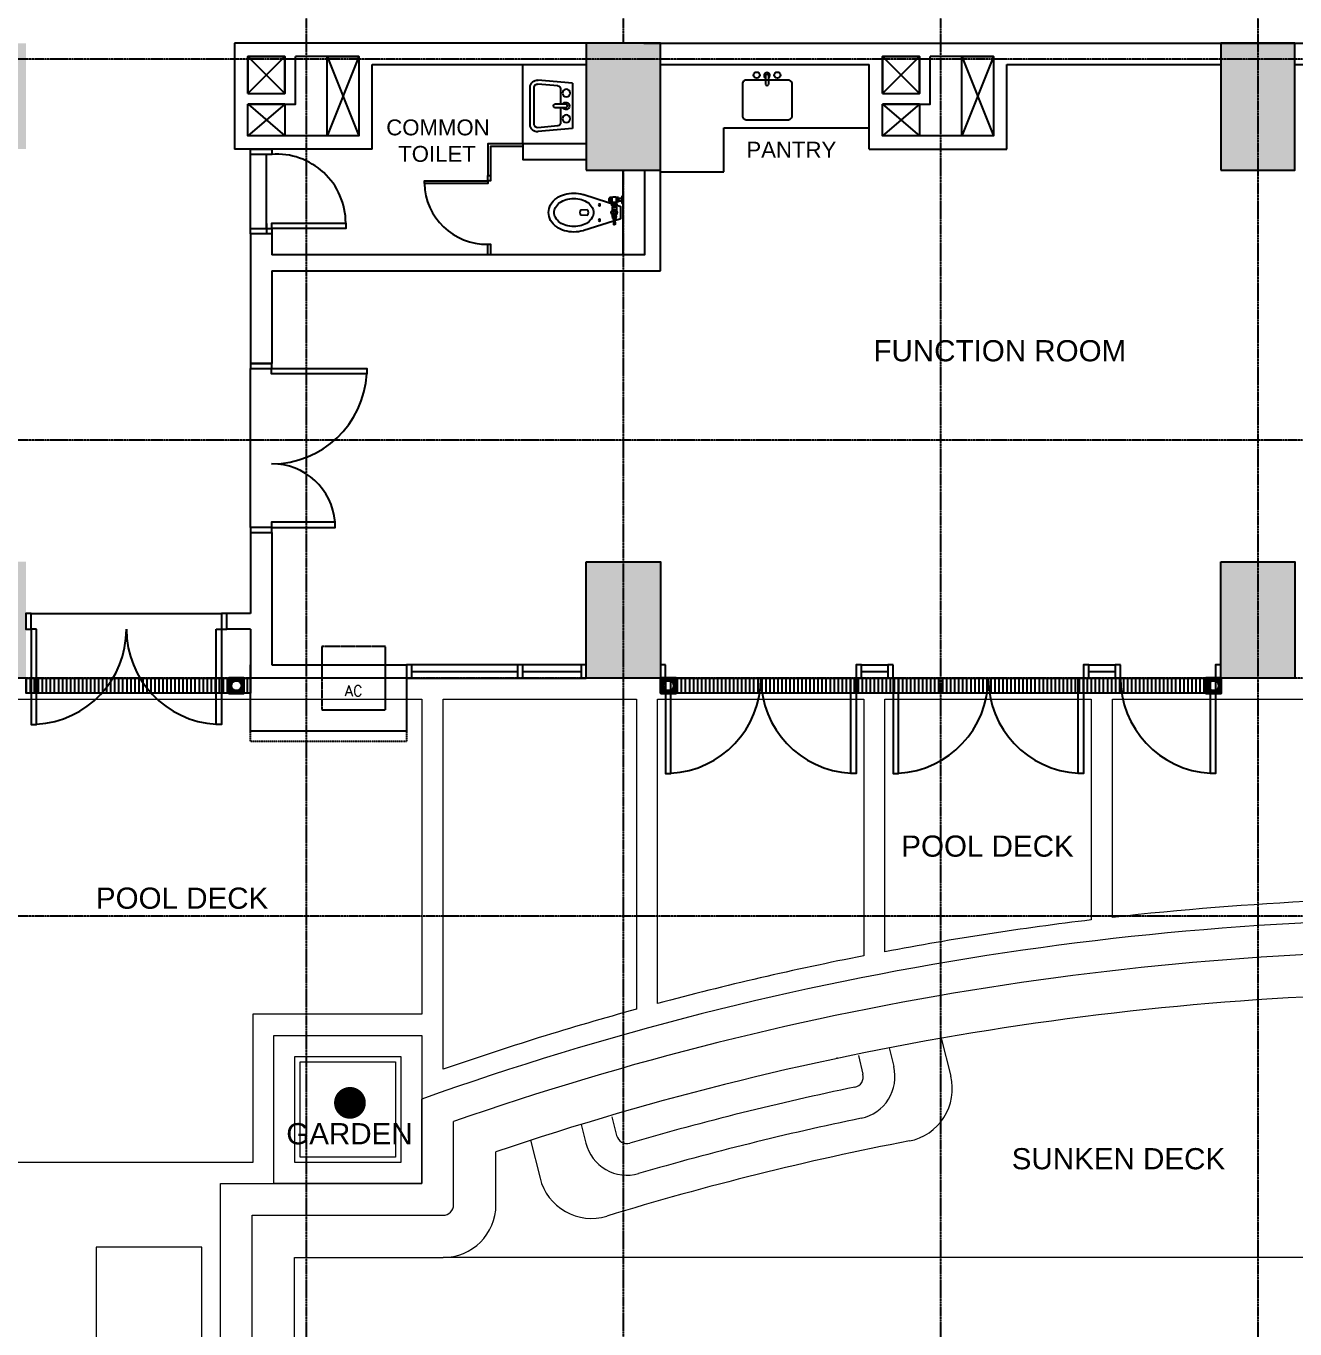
# Model space of a CAD drawing. Header units: inches. Extents: x -189245 to 740841, y -215444 to 469401.
# Drawn here: x -142697 to -130700, y -128204 to -115892 of the extents above; entities that cross this region are included whole.
import ezdxf

# ---------------------------------------------------------------- set-up
doc = ezdxf.new("R2010")
doc.units = ezdxf.units.IN
doc.header["$LTSCALE"] = 10
doc.header["$MEASUREMENT"] = 0
for name, pattern in [('GRID NORMAL$0$GRID BASEMENT$0$GRID GROUND$0$GRID$0$$0$PHANTOM', [2.5, 1.25, -0.25, 0.25, -0.25, 0.25, -0.25]), ('HIDDEN', [0.375, 0.25, -0.125]), ('HIDDEN2', [0.1875, 0.125, -0.0625])]:
    doc.linetypes.add(name, pattern=pattern)
for name, color, linetype in [('2', 2, 'Continuous'), ('a-area', 40, 'Continuous'), ('A-CMU PLASTER', 8, 'Continuous'), ('A-CMU WALL', 4, 'Continuous'), ('a-dim', 8, 'Continuous'), ('A-DOOR', 1, 'Continuous'), ('A-EQUIPMENT', 2, 'Continuous'), ('A-EQUIPTMENT', 1, 'Continuous'), ('A-FIXTURE', 2, 'Continuous'), ('A-FIXTURES', 2, 'Continuous'), ('A-GRID', 8, 'Continuous'), ('A-TEXT', 3, 'Continuous'), ('A-WINDOW', 2, 'Continuous'), ('COLUMN', 6, 'Continuous'), ('FIX', 2, 'Continuous'), ('GRAY', 8, 'Continuous'), ('HATCH TSG', 9, 'Continuous'), ('P-FIXT', 251, 'Continuous'), ('P-FIXT-MISC', 251, 'Continuous'), ('P-HIDE', 1, 'Continuous'), ('PLANTS', 30, 'Continuous'), ('ROOMTAG', 1, 'Continuous'), ('TEXT', 3, 'Continuous'), ('TSG- DIM BODY PLANS', 1, 'Continuous'), ('TSG- DIM-WALL SETOUT', 1, 'Continuous'), ('TSG- plaster', 4, 'Continuous'), ('TSG- PRE CAST', 4, 'Continuous'), ('TSG- WALL 100', 244, 'Continuous'), ('TSG-DIM_WINDWS', 1, 'Continuous'), ('UTILITIES', 3, 'Continuous')]:
    doc.layers.add(name, color=color, linetype=linetype)
doc.linetypes.add('ZIGZAG', pattern='A,0.0001,-0.2,[131,ltypeshp.shx,S=0.2,R=0,X=-0.2,Y=0],-0.4,[131,ltypeshp.shx,S=0.2,R=180,X=0.2,Y=0],-0.2', length=0.8001)
pattern_1 = [(90, (-304876.404, -153618.092), (-38, 2e-15), [])]

# ---------------------------------------------------------------- blocks, each defined once
blk = doc.blocks.new('A$C688269F4')
at = {"layer": 'UTILITIES', "color": 251, "lineweight": 35, "ltscale": 100}
for points in [[(143, 143), (0, 143), (0, 0), (143, 0)], [(132, 132), (11, 132), (11, 11), (132, 11)]]:
    blk.add_lwpolyline(points, close=True, dxfattribs=at)
blk.add_circle((72, 72), 60.7, dxfattribs=at)
at = {"layer": 'UTILITIES', "color": 250, "lineweight": 35, "ltscale": 100}
blk.add_circle((72, 72), 49.8, dxfattribs=at)
blk = doc.blocks.new('AM-WFVP1')
at = {"layer": 'P-FIXT-MISC', "color": 1}
for p, q in [((16, 12), (44, 12)), ((44, -16), (44, 16)), ((46, 21), (63, 21)), ((46, 10), (46, 12)), ((46, 12), (56, 12)), ((46, 10), (56, 10)), ((56, 12), (56, 21)), ((56, -10), (56, 10)), ((65, -27), (65, 24)), ((107, -27), (107, 24)), ((111, -21), (111, 21)), ((111, 21), (126, 21)), ((120, 15), (120, 21)), ((120, 15), (128, 15)), ((120, 6), (128, 6)), ((120, -6), (120, 6)), ((128, -18), (128, 18)), ((16, -12), (44, -12)), ((46, -12), (46, -10)), ((46, -10), (56, -10)), ((46, -12), (56, -12)), ((46, -21), (63, -21)), ((56, -21), (56, -12)), ((61, -43), (61, -55)), ((61, -132), (61, -110)), ((64, -104), (82, -94)), ((66, -28), (65, -27)), ((106, -28), (66, -28)), ((66, -28), (66, -42)), ((66, -42), (106, -42)), ((66, -56), (106, -56)), ((66, -70), (106, -70)), ((66, -70), (66, -103)), ((66, -73), (106, -73)), ((69, -56), (69, -70)), ((72, -43), (72, -55)), ((72, -43), (75, -43)), ((72, -55), (75, -55)), ((75, -43), (75, -55)), ((90, -94), (108, -104)), ((97, -43), (97, -55)), ((97, -43), (100, -43)), ((97, -55), (100, -55)), ((100, -43), (100, -55)), ((103, -56), (103, -70)), ((106, -28), (107, -27)), ((106, -28), (106, -42)), ((106, -70), (106, -103)), ((111, -21), (126, -21)), ((111, -43), (111, -55)), ((111, -110), (111, -132)), ((120, -6), (128, -6)), ((120, -15), (128, -15)), ((120, -21), (120, -15)), ((82, -148), (64, -138)), ((68, -153), (68, -164)), ((70, -143), (70, -145)), ((71, -146), (71, -148)), ((71, -148), (72, -148)), ((71, -165), (71, -176)), ((71, -176), (101, -176)), ((72, -180), (71, -176)), ((72, -152), (100, -152)), ((72, -166), (100, -166)), ((72, -180), (100, -180)), ((76, -153), (76, -164)), ((76, -153), (78, -153)), ((76, -164), (78, -164)), ((78, -153), (78, -164)), ((81, -184), (78, -233)), ((81, -184), (91, -184)), ((108, -138), (90, -148)), ((91, -184), (94, -233)), ((94, -153), (94, -164)), ((94, -153), (96, -153)), ((94, -164), (96, -164)), ((96, -153), (96, -164)), ((100, -150), (101, -148)), ((101, -176), (100, -180)), ((101, -146), (101, -148)), ((101, -165), (101, -176)), ((102, -143), (102, -145)), ((104, -153), (104, -164))]:
    blk.add_line(p, q, dxfattribs=at)
blk.add_lwpolyline([(0, 35), (0, -35), (4, -35), (4, 35)], close=True, dxfattribs=at)
for points in [[(4, 35), (12, 33, -0.312281), (14, 30, -0.057602), (14, -30, -0.312281), (12, -33), (4, -35)], [(128, -16), (130, -16, 0.382271), (133, -13, 0.055194), (133, 13, 0.382271), (130, 16), (128, 16)]]:
    blk.add_lwpolyline(points, format="xyb", dxfattribs=at)
for points in [[(72, -148), (71, -150), (72, -150)], [(101, -150), (71, -150)], [(71, -152), (71, -152), (72, -150)], [(100, -150), (101, -150), (100, -152)]]:
    blk.add_lwpolyline(points, dxfattribs=at)
blk.add_circle((86, -121), 12.5, dxfattribs=at)
for centre, radius, start, end in [((49, 16), 5.3, 121.8908, 238.1092), ((65, 0), 21.3, 151.9275, 208.0725), ((52, 16), 6.06, 312.075, 47.925), ((33, 0), 26, 337.3801, 22.6199), ((63, 23), 2, 270, 0), ((86, -30), 57.1, 68.4314, 111.5686), ((111, 26), 5.06, 210.1986, 265.7907), ((120, 18), 3, 89.8857, 270.1143), ((125, 0), 7.49, 126.7784, 233.2216), ((126, 18), 3, 360, 90), ((49, -16), 5.3, 121.8908, 238.1092), ((52, -16), 6.06, 312.075, 47.925), ((86, -121), 27.5, 157.5536, 202.4464), ((66, -52), 10.8, 59.4898, 120.5102), ((66, -46), 10.8, 239.4898, 300.5102), ((86, -121), 27.5, 142.4464, 157.5536), ((63, -23), 2, 0, 90), ((86, -121), 27.5, 97.5536, 142.4464), ((86, 9), 36.2, 234.5632, 305.4368), ((86, -165), 71.5, 73.3487, 106.6513), ((86, -83), 41.1, 74.4697, 105.5303), ((86, -15), 41.1, 254.4697, 285.5303), ((86, -121), 27.5, 82.4464, 97.5536), ((86, -121), 27.5, 37.5536, 82.4464), ((106, -52), 10.8, 59.4898, 120.5102), ((106, -46), 10.8, 239.4898, 300.5102), ((111, -26), 5.06, 94.2093, 149.8014), ((86, -121), 27.5, 22.4464, 37.5536), ((86, -121), 27.5, 337.5536, 22.4464), ((120, -18), 3, 89.8857, 270.1143), ((126, -18), 3, 270, 360), ((86, -121), 27.5, 202.4464, 217.5536), ((86, -121), 27.5, 217.5536, 262.4464), ((72, -158), 6.08, 48.8879, 131.1121), ((72, -159), 6.08, 228.8879, 311.1121), ((86, -109), 40, 246.4023, 293.5977), ((86, -176), 24.8, 69.984, 110.016), ((86, -141), 24.8, 249.984, 290.016), ((83, -179), 4.59, 183.8535, 249.8863), ((80, -233), 2, 176.6073, 254.1433), ((86, -212), 23.6, 254.1433, 285.8567), ((86, -121), 27.5, 262.4464, 277.5536), ((86, -121), 27.5, 277.5536, 322.4464), ((89, -179), 4.59, 290.1137, 356.1465), ((92, -233), 2, 285.8567, 3.3927), ((100, -158), 6.08, 48.8879, 131.1121), ((100, -159), 6.08, 228.8879, 311.1121), ((86, -121), 27.5, 322.4464, 337.5536)]:
    blk.add_arc(centre, radius, start, end, dxfattribs=at)
blk = doc.blocks.new('CRMLAF-P')
at = {"layer": 'P-FIXT', "color": 2}
for points in [[(26, -53, 0.327036), (33, -62), (374, -170, 0.005257), (379, -172, 0.071491), (468, -184, 0.071491), (557, -172, 0.082931), (630, -136, 0.106738), (687, -74, 0.133029), (707, 0, 0.133029), (687, 74, 0.106738), (630, 136, 0.082931), (557, 172, 0.071491), (468, 184, 0.071491), (379, 172, 0.005257), (374, 170), (33, 62, 0.327036), (26, 53)], [(341, 25), (402, 22, -0.405756), (402, -22), (341, -25, -0.413515)]]:
    blk.add_lwpolyline(points, format="xyb", close=True, dxfattribs=at)
at = {"layer": 'P-FIXT', "color": 2, "flags": 128}
blk.add_lwpolyline([(281, 0, 0.133029), (294, -48, 0.106738), (336, -94, 0.082931), (394, -122, 0.071491), (468, -132, 0.071491), (542, -122, 0.082931), (600, -94, 0.106738), (642, -48, 0.133029), (655, 0, 0.133029), (642, 48, 0.106738), (600, 94, 0.082931), (542, 122, 0.071491), (468, 132, 0.071491), (394, 122, 0.082931), (336, 94, 0.106738), (294, 48, 0.133029)], format="xyb", close=True, dxfattribs=at)
at = {"layer": 'P-FIXT', "color": 2}
for centre in [(226, 72), (226, -72)]:
    blk.add_circle(centre, 8.32, dxfattribs=at)
at = {"layer": 'P-HIDE', "color": 2}
blk.add_point((0, 0), dxfattribs=at)
at = {"layer": 'P-FIXT-MISC', "color": 2}
blk.add_blockref('AM-WFVP1', (0, 121), dxfattribs=at)
blk = doc.blocks.new('SINK3')
at = {"layer": 'A-FIXTURE', "color": 2, "linetype": 'Continuous'}
for p, q in [((421, 17), (335, 17)), ((421, -12), (335, -12))]:
    blk.add_line(p, q, dxfattribs=at)
blk.add_lwpolyline([(40, 232), (342, 232, -0.414214), (382, 192), (382, -192, -0.414214), (342, -232), (40, -232, -0.414214), (0, -192), (0, 192, -0.414214)], format="xyb", close=True, dxfattribs=at)
at = {"layer": 'A-FIXTURE', "color": 2, "linetype": 'ByBlock'}
for centre in [(425, 100), (425, -95)]:
    blk.add_circle(centre, 28.8, dxfattribs=at)
at = {"layer": 'A-FIXTURE', "color": 2, "linetype": 'Continuous'}
for centre, radius, start, end in [((342, 3), 15.7, 115.7914, 244.2086), ((421, 3), 27.3, 211.2757, 148.7243), ((414, 3), 15.7, 295.7914, 64.2086)]:
    blk.add_arc(centre, radius, start, end, dxfattribs=at)
blk = doc.blocks.new('LAV')
for p, q in [((-214, 0), (-243, -326)), ((214, 0), (-214, 0)), ((214, 0), (243, -326)), ((-18, -112), (-159, -112)), ((-18, -63), (-18, -170)), ((18, -63), (18, -170)), ((159, -112), (18, -112)), ((-189, -139), (-206, -329)), ((189, -139), (206, -329)), ((-176, -362), (176, -362)), ((-176, -400), (176, -400))]:
    blk.add_line(p, q)
for centre in [(-121, -58), (121, -58)]:
    blk.add_circle(centre, 36)
for centre, radius, start, end in [((-159, -142), 30, 90, 174.9088), ((0, -63), 34.1, 301.2757, 238.7243), ((0, -71), 19.7, 25.7914, 154.2086), ((159, -142), 30, 5.0912, 90), ((0, -161), 19.7, 205.7914, 334.2086), ((-176, -332), 68, 174.9088, 270), ((-176, -332), 30, 174.9088, 270), ((176, -332), 68, 270, 5.0912), ((176, -332), 30, 270, 5.0912)]:
    blk.add_arc(centre, radius, start, end)

msp = doc.modelspace()

# ---------------------------------------------------------------- hatches: boundary and pattern name
at = {"layer": 'HATCH TSG'}
h = msp.add_hatch(color=254, dxfattribs=at)
h.paths.add_polyline_path([(-158824.71608, -94554.32588), (-158824.71608, -93854.32588), (-157824.71608, -93854.32588), (-157824.71608, -94554.32588)])
h.paths.add_polyline_path([(-158824.71608, -98654.32588), (-158824.71608, -97954.32588), (-157824.71608, -97954.32588), (-157824.71608, -98654.32588)])
h.paths.add_polyline_path([(-158824.71608, -106654.32588), (-158824.71608, -105954.32588), (-157724.71608, -105954.32588), (-157724.71608, -106654.32588)])
h.paths.add_polyline_path([(-152149.71608, -102704.32588), (-152149.71608, -101904.32588), (-150949.71608, -101904.32588), (-150949.71608, -102704.32588)])
h.paths.add_polyline_path([(-147974.76923, -102654.32588), (-147974.76923, -101954.32588), (-146974.76923, -101954.32588), (-146974.76923, -102654.32588)])
h.paths.add_polyline_path([(-140399.71608, -109654.32588), (-139699.71608, -109654.32588), (-139699.71608, -108554.32588), (-140399.71608, -108554.32588)])
h.paths.add_polyline_path([(-125399.71608, -117254.32588), (-124699.71608, -117254.32588), (-124699.71608, -116054.32588), (-125399.71608, -116054.32588)])
h.paths.add_polyline_path([(-131399.71608, -117254.32588), (-130699.71608, -117254.32588), (-130699.71608, -116054.32588), (-131399.71608, -116054.32588)])
h.paths.add_polyline_path([(-137399.71608, -117254.32588), (-136699.71608, -117254.32588), (-136699.71608, -116054.32588), (-137399.71608, -116054.32588)])
h.paths.add_polyline_path([(-143398.12939, -117054.32588), (-142698.12939, -117054.32588), (-142698.12939, -116054.32588), (-143398.12939, -116054.32588)])
h.paths.add_polyline_path([(-143398.12939, -120954.32588), (-142698.12939, -120954.32588), (-142698.12939, -122054.32588), (-143398.12939, -122054.32588)])
h.paths.add_polyline_path([(-137399.71608, -120954.32588), (-136699.71608, -120954.32588), (-136699.71608, -122054.32588), (-137399.71608, -122054.32588)])
h.paths.add_polyline_path([(-131399.71608, -120954.32588), (-130699.71608, -120954.32588), (-130699.71608, -122054.32588), (-131399.71608, -122054.32588)])
h.paths.add_polyline_path([(-125399.71608, -120954.32588), (-124699.71608, -120954.32588), (-124699.71608, -122054.32588), (-125399.71608, -122054.32588)])
h.paths.add_polyline_path([(-147974.76923, -128651.52747), (-147974.76923, -127951.52747), (-146974.76923, -127951.52747), (-146974.76923, -128651.52747)])
h.paths.add_polyline_path([(-152149.71672, -127901.52747), (-152149.71672, -128701.52747), (-150949.71672, -128701.52747), (-150949.71672, -127901.52747)])
h.paths.add_polyline_path([(-158824.71608, -136754.32588), (-158824.71608, -136054.32588), (-157824.71608, -136054.32588), (-157824.71608, -136754.32588)])
h.paths.add_polyline_path([(-158824.7154, -124654.32588), (-158824.7154, -123954.32588), (-157724.7154, -123954.32588), (-157724.7154, -124654.32588)])
h.paths.add_polyline_path([(-111949.71608, -110054.32588), (-111349.71608, -110054.32588), (-111349.71608, -108554.32588), (-111949.71608, -108554.32588)])
h.paths.add_polyline_path([(-111949.71608, -113054.32588), (-111349.71608, -113054.32588), (-111349.71608, -114554.32588), (-111949.71608, -114554.32588)])
h.paths.add_polyline_path([(-111949.71608, -117554.32588), (-111349.71608, -117554.32588), (-111349.71608, -116054.32588), (-111949.71608, -116054.32588)])
h.paths.add_polyline_path([(-111949.71608, -120554.32588), (-111349.71608, -120554.32588), (-111349.71608, -122054.32588), (-111949.71608, -122054.32588)])
h.paths.add_polyline_path([(-147974.76923, -109254.32588), (-147974.76923, -108554.32588), (-146974.76923, -108554.32588), (-146974.76923, -109254.32588)])
h.paths.add_polyline_path([(-147974.76923, -122054.32588), (-147974.76923, -121354.32588), (-146974.76923, -121354.32588), (-146974.76923, -122054.32588)])
at = {"layer": 'UTILITIES', "ltscale": 100}
h = msp.add_hatch(dxfattribs=at)
h.set_pattern_fill('_USER', color=250, scale=38, angle=90, style=0, pattern_type=0)
h.set_pattern_definition(pattern_1)
h.paths.add_polyline_path([(-140779.34756, -122054.32593), (-142695.67716, -122054.32593), (-142695.67716, -122196.85933), (-140779.34756, -122196.85933)])
h.paths.add_polyline_path([(-140574.57151, -122054.32593), (-140636.18021, -122054.32593), (-140636.18021, -122196.85933), (-140574.57151, -122196.85933)])
h = msp.add_hatch(dxfattribs=at)
h.set_pattern_fill('_USER', color=250, scale=38, angle=90, style=0, pattern_type=0)
h.set_pattern_definition(pattern_1)
h.paths.add_polyline_path([(-131541.02508, -122054.51338), (-136550.90371, -122054.51338), (-136550.90371, -122197.04679), (-131541.02508, -122197.04679)])

# ---------------------------------------------------------------- linework, layer by layer
at = {"color": 2}
for points in [[(-140374.57151, -117054.19474), (-140374.57151, -117104.19474), (-140574.57151, -117104.19474), (-140574.57151, -117054.19474)], [(-138330.82151, -117354.32588), (-138330.82151, -117303.69474), (-138305.82151, -117303.69474), (-138305.82151, -117354.32588)], [(-138330.82151, -117354.32588), (-138330.82151, -117379.32588), (-138930.82151, -117379.32588), (-138930.82151, -117354.32588)], [(-140374.57151, -117804.19474), (-140374.57151, -117854.82588), (-140574.57151, -117854.82588), (-140574.57151, -117804.19474)], [(-140374.57151, -117804.19474), (-140374.57151, -117754.19474), (-139674.57151, -117754.19474), (-139674.57151, -117804.19474)], [(-138330.82151, -118054.32588), (-138330.82151, -117954.32588), (-138305.82151, -117954.32588), (-138305.82151, -118054.32588)]]:
    msp.add_lwpolyline(points, close=True, dxfattribs=at)
at = {"color": 1}
for centre, radius, start, end in [((-140326.35722, -117754.19474), 651.78571, 0, 94.242192792), ((-138339.27435, -117362.60276), 591.78349, 181.619328532, 270.818421937)]:
    msp.add_arc(centre, radius, start, end, dxfattribs=at)
at = {"layer": '2', "color": 2}
for points in [[(-140574.57151, -119079.32588), (-140574.57151, -119129.32588), (-140374.57151, -119129.32588), (-140374.57151, -119079.32588)], [(-140574.57151, -120629.32588), (-140574.57151, -120679.32588), (-140374.57151, -120679.32588), (-140374.57151, -120629.32588)], [(-140847.98481, -121591.82588), (-140797.98481, -121591.82588), (-140797.98481, -121441.82588), (-140847.98481, -121441.82588)]]:
    msp.add_lwpolyline(points, close=True, dxfattribs=at)
at = {"layer": 'a-area', "lineweight": 0, "ltscale": 100}
msp.add_line((-135027.07547, -125647.58521), (-135029.22462, -125638.92997), dxfattribs=at)
at = {"layer": 'A-CMU PLASTER'}
msp.add_line((-140424.57151, -117757.79982), (-140424.57151, -117854.82588), dxfattribs=at)
at = {"layer": 'A-CMU WALL', "color": 1}
for p, q in [((-139549.71608, -116179.79242), (-139849.71608, -116929.39076)), ((-139849.71608, -116179.79242), (-139549.71608, -116929.39076)), ((-133549.71608, -116179.79242), (-133849.71608, -116929.39076)), ((-133849.71608, -116179.79242), (-133549.71608, -116929.39076))]:
    msp.add_line(p, q, dxfattribs=at)
at = {"layer": 'A-CMU WALL'}
for points in [[(-140599.71819, -116528.92637), (-140249.71608, -116528.92637), (-140249.71608, -116179.32573), (-140599.71608, -116179.32573)], [(-139849.71608, -116179.32573), (-139549.71608, -116179.32573), (-139549.71608, -116929.39076), (-139849.71608, -116929.39076)], [(-134599.71819, -116528.92637), (-134249.71608, -116528.92637), (-134249.71608, -116179.32573), (-134599.71608, -116179.32573)], [(-133849.71608, -116179.32573), (-133549.71608, -116179.32573), (-133549.71608, -116929.39076), (-133849.71608, -116929.39076)], [(-140599.71819, -116628.92653), (-140249.4306, -116628.818), (-140249.75624, -116929.39076), (-140599.75624, -116929.39076)], [(-134599.71819, -116628.92653), (-134249.4306, -116628.818), (-134249.75624, -116929.39076), (-134599.75624, -116929.39076)]]:
    msp.add_lwpolyline(points, close=True, dxfattribs=at)
at = {"layer": 'A-CMU WALL', "lineweight": 0}
for points in [[(-140354.12705, -125430.03724), (-138954.12705, -125430.03724), (-138954.12705, -126830.03724), (-140354.12705, -126830.03724)], [(-140154.12705, -125630.03724), (-139154.12705, -125630.03724), (-139154.12705, -126630.03724), (-140154.12705, -126630.03724)]]:
    msp.add_lwpolyline(points, close=True, dxfattribs=at)
at = {"layer": 'a-dim', "lineweight": 0, "ltscale": 500}
for p, q in [((-134043.89192, -125457.56411), (-133954.74695, -125816.57495)), ((-134536.54116, -125548.31594), (-134492.69267, -125724.90564)), ((-134827.69951, -125620.61266), (-134783.85102, -125797.20235)), ((-137156.96632, -126198.98635), (-137113.11783, -126375.57605)), ((-137448.12467, -126271.28306), (-137404.27618, -126447.87276)), ((-137926.00327, -126421.52027), (-137836.8583, -126780.53111)), ((-128811.97983, -127530.03724), (-138754.12705, -127530.03724))]:
    msp.add_line(p, q, dxfattribs=at)
msp.add_lwpolyline([(-143774.60768, -126630.03724), (-143774.60768, -122254.32588), (-138954.12705, -122254.32588), (-138954.12705, -125230.03724), (-140554.12705, -125230.03724), (-140554.12705, -126630.03724), (-141058.76872, -126630.03724), (-143774.60768, -126630.03724)], dxfattribs=at)
for points in [[(-138754.12705, -125749.79724), (-138754.12705, -125230.03724), (-138754.12705, -122254.32588), (-136926.17018, -122254.32588), (-136926.17018, -125183.13527, 0.0162190445)], [(-134576.17018, -122254.32588), (-132626.17018, -122254.32588), (-132626.17018, -124339.0067, 0.0167215608), (-134576.17018, -124639.62664)], [(-132426.17018, -122254.32588), (-130476.17018, -122254.32588), (-130476.17018, -124160.24638, 0.0165786661), (-132426.17018, -124315.68022)]]:
    msp.add_lwpolyline(points, format="xyb", close=True, dxfattribs=at)
for points in [[(-134776.17018, -124678.0597, 0.0169624719), (-136726.17018, -125128.93246), (-136726.17018, -122254.32588), (-134776.17018, -122254.32588), (-134776.17018, -124678.0597)], [(-134860.58119, -125919.21444, 0.019368937), (-136988.22601, -126447.52395)]]:
    msp.add_lwpolyline(points, format="xyb", dxfattribs=at)
for centre, radius, start, end in [((-134880.90381, -125821.30126), 100, 281.725682445, 13.944921637), ((-134880.90381, -125821.30126), 400, 281.725682445, 13.944921637), ((-134440.01087, -125937.06947), 500, 280.896552802, 13.944921637), ((-129107.93106, -153635.1419), 28006.6356, 101.725682445, 106.164160842), ((-137016.06505, -126351.47714), 400, 193.944921637, 286.164160842), ((-129107.93106, -153635.1419), 27706.6356, 100.896552802, 106.993290484), ((-137016.06505, -126351.47714), 100, 193.944921637, 286.164160842), ((-137351.59438, -126660.03659), 500, 193.944921637, 286.993290484)]:
    msp.add_arc(centre, radius, start, end, dxfattribs=at)
at = {"layer": 'A-DOOR'}
for p, q in [((-140574.57151, -117804.19474), (-140574.57151, -117104.19474)), ((-140424.57151, -117804.19474), (-140424.57151, -117104.19474)), ((-140424.57151, -117804.19474), (-140424.57151, -117104.19474))]:
    msp.add_line(p, q, dxfattribs=at)
at = {"layer": 'A-DOOR', "color": 8}
msp.add_line((-140574.57151, -120629.32588), (-140574.57151, -119129.32588), dxfattribs=at)
at = {"layer": 'A-DOOR', "color": 2}
for points in [[(-140374.74783, -119129.32588), (-139474.74783, -119129.32588), (-139474.74783, -119179.32588), (-140374.74783, -119179.32588)], [(-140374.74783, -120629.32588), (-139774.74783, -120629.32588), (-139774.74783, -120579.32588), (-140374.74783, -120579.32588)]]:
    msp.add_lwpolyline(points, close=True, dxfattribs=at)
at = {"layer": 'A-DOOR', "color": 1}
for centre, radius, start, end in [((-140374.74783, -119129.32588), 900, 270, 356.820169883), ((-140370.22493, -120626.66454), 597.35578, 4.545284946, 90.433820895)]:
    msp.add_arc(centre, radius, start, end, dxfattribs=at)
at = {"layer": 'A-EQUIPMENT', "ltscale": 100}
msp.add_lwpolyline([(-139099.75225, -122054.32586), (-139099.75225, -122554.32586), (-140574.57151, -122554.32581), (-140574.57151, -122054.32581)], dxfattribs=at)
at = {"layer": 'A-EQUIPTMENT', "color": 1, "linetype": 'HIDDEN2'}
msp.add_lwpolyline([(-139899.75225, -122354.32586), (-139299.75225, -122354.32586), (-139299.75225, -121754.32586), (-139899.75225, -121754.32586)], close=True, dxfattribs=at)
at = {"layer": 'A-EQUIPTMENT', "linetype": 'HIDDEN'}
msp.add_lwpolyline([(-139099.75225, -122554.32586), (-139099.75225, -122654.32586), (-140574.57151, -122654.32581), (-140574.57151, -122554.32581)], dxfattribs=at)
at = {"layer": 'A-FIXTURE', "color": 1}
for p, q in [((-137999.71601, -117004.62929), (-137999.71601, -116254.32588)), ((-136100.09534, -117268.32588), (-136100.09534, -116854.32588)), ((-136100.09534, -116854.32588), (-134724.71608, -116854.32588))]:
    msp.add_line(p, q, dxfattribs=at)
at = {"layer": 'A-GRID', "linetype": 'GRID NORMAL$0$GRID BASEMENT$0$GRID GROUND$0$GRID$0$$0$PHANTOM'}
for p, q in [((-140049.75225, -84045.69046), (-140049.75225, -142774.05561)), ((-137049.75225, -84045.69046), (-137049.75225, -116054.32588)), ((-134049.60768, -84045.69046), (-134049.60768, -142774.05561)), ((-131049.75225, -84045.69046), (-131049.75225, -142774.05561)), ((-106879.08048, -116204.32588), (-168894.52032, -116204.32588)), ((-137049.75225, -117254.32588), (-137049.75225, -142774.05561)), ((-106879.08048, -119804.32588), (-168894.52032, -119804.32588)), ((-106879.08048, -122054.32588), (-168894.52032, -122054.32588)), ((-106879.08048, -124304.32588), (-168894.52032, -124304.32588))]:
    msp.add_line(p, q, dxfattribs=at)
at = {"layer": 'A-WINDOW', "color": 1}
msp.add_line((-136699.71608, -117268.32588), (-136100.09534, -117268.32588), dxfattribs=at)
at = {"layer": 'A-WINDOW', "color": 1, "ltscale": 100}
for p, q in [((-138049.71608, -121929.32588), (-139049.71608, -121929.32588)), ((-137449.71608, -121929.32588), (-137999.71608, -121929.32588)), ((-139049.71608, -122054.32588), (-138049.71608, -122054.32588)), ((-137999.71608, -122054.32588), (-137449.71608, -122054.32588))]:
    msp.add_line(p, q, dxfattribs=at)
at = {"layer": 'A-WINDOW', "color": 2}
for p, q in [((-139049.71608, -121991.82588), (-138049.71608, -121991.82588)), ((-137999.71608, -121991.82588), (-137449.71608, -121991.82588))]:
    msp.add_line(p, q, dxfattribs=at)
for points in [[(-142648.27394, -121441.82588), (-142698.27394, -121441.82588), (-142698.27394, -121591.82588), (-142648.27394, -121591.82588)], [(-140797.94864, -121441.82588), (-140847.94864, -121441.82588), (-140847.94864, -121591.82588), (-140797.94864, -121591.82588)], [(-139049.71608, -121929.32588), (-139099.71608, -121929.32588), (-139099.71608, -122054.32588), (-139049.71608, -122054.32588)], [(-137999.71608, -121929.32588), (-138049.71608, -121929.32588), (-138049.71608, -122054.32588), (-137999.71608, -122054.32588)], [(-137399.71608, -121929.32588), (-137449.71608, -121929.32588), (-137449.71608, -122054.32588), (-137399.71608, -122054.32588)], [(-136649.71608, -121929.32588), (-136699.71608, -121929.32588), (-136699.71608, -122054.32588), (-136649.71608, -122054.32588)], [(-134799.39077, -121929.32588), (-134849.39077, -121929.32588), (-134849.39077, -122054.32588), (-134799.39077, -122054.32588)], [(-134499.39077, -121929.32588), (-134549.39077, -121929.32588), (-134549.39077, -122054.32588), (-134499.39077, -122054.32588)], [(-132649.24621, -121929.32588), (-132699.24621, -121929.32588), (-132699.24621, -122054.32588), (-132649.24621, -122054.32588)], [(-132349.24621, -121929.32588), (-132399.24621, -121929.32588), (-132399.24621, -122054.32588), (-132349.24621, -122054.32588)], [(-131399.53534, -121929.32588), (-131449.53534, -121929.32588), (-131449.53534, -122054.32588), (-131399.53534, -122054.32588)]]:
    msp.add_lwpolyline(points, close=True, dxfattribs=at)
at = {"layer": 'A-WINDOW', "color": 2, "ltscale": 100}
for points in [[(-142598.27394, -121591.82588), (-142648.27394, -121591.82588), (-142648.27394, -122491.82588), (-142598.27394, -122491.82588)], [(-140897.94864, -121591.82588), (-140847.94864, -121591.82588), (-140847.94864, -122491.82588), (-140897.94864, -122491.82588)], [(-136599.71608, -122054.32588), (-136649.71608, -122054.32588), (-136649.71608, -122954.32588), (-136599.71608, -122954.32588)], [(-134899.39077, -122054.32588), (-134849.39077, -122054.32588), (-134849.39077, -122954.32588), (-134899.39077, -122954.32588)], [(-134448.95698, -122054.32588), (-134498.95698, -122054.32588), (-134498.95698, -122954.32588), (-134448.95698, -122954.32588)], [(-132749.2462, -122054.32588), (-132699.2462, -122054.32588), (-132699.2462, -122954.32588), (-132749.2462, -122954.32588)], [(-131499.53534, -122054.32588), (-131449.53534, -122054.32588), (-131449.53534, -122954.32588), (-131499.53534, -122954.32588)]]:
    msp.add_lwpolyline(points, close=True, dxfattribs=at)
at = {"layer": 'A-WINDOW', "color": 1, "ltscale": 100}
for centre, radius, start, end in [((-142647.63555, -121591.41036), 899.80309, 273.183914217, 359.973541534), ((-140847.92477, -121591.30802), 899.90793, 180.032971693, 266.813413352), ((-136649.07768, -122053.91036), 899.80309, 273.183914217, 359.973541534), ((-134849.36691, -122053.80802), 899.90793, 180.032971693, 266.813413352), ((-134498.98063, -122054.27496), 899.90767, 273.186574149, 0.026471183), ((-132699.27003, -122054.37696), 899.80319, 179.967030798, 266.816083305), ((-131449.53534, -122054.32588), 899.85551, 179.542798677, 266.814749545)]:
    msp.add_arc(centre, radius, start, end, dxfattribs=at)
at = {"layer": 'COLUMN'}
for points in [[(-137399.71608, -117254.32588), (-136699.71608, -117254.32588), (-136699.71608, -116054.32588), (-137399.71608, -116054.32588)], [(-131399.71608, -117254.32588), (-130699.71608, -117254.32588), (-130699.71608, -116054.32588), (-131399.71608, -116054.32588)], [(-137399.71608, -120954.32588), (-136699.71608, -120954.32588), (-136699.71608, -122054.32588), (-137399.71608, -122054.32588)], [(-131399.71608, -120954.32588), (-130699.71608, -120954.32588), (-130699.71608, -122054.32588), (-131399.71608, -122054.32588)]]:
    msp.add_lwpolyline(points, close=True, dxfattribs=at)
at = {"layer": 'FIX', "lineweight": 0}
for p, q in [((-138254.12705, -127030.03724), (-138254.12705, -126530.03724)), ((-140158.76872, -131030.03724), (-140158.76872, -127530.03724)), ((-140158.76872, -127530.03724), (-138754.12705, -127530.03724))]:
    msp.add_line(p, q, dxfattribs=at)
at = {"layer": 'FIX', "lineweight": 0, "ltscale": 100}
msp.add_lwpolyline([(-141033.76872, -127430.03724), (-142033.76872, -127430.03724), (-142033.76872, -131730.03724), (-141033.76872, -131730.03724)], close=True, dxfattribs=at)
at = {"layer": 'FIX', "lineweight": 0}
for centre, radius, start, end in [((-129107.93106, -153635.1419), 28606.6356, 89.407233386, 108.646166824), ((-138754.12705, -127030.03724), 500, 270, 0)]:
    msp.add_arc(centre, radius, start, end, dxfattribs=at)
at = {"layer": 'GRAY', "lineweight": 0, "ltscale": 100, "const_width": 150}
msp.add_lwpolyline([(-139709.51038, -126067.78902, 1), (-139559.51038, -126067.78902, 1)], format="xyb", close=True, dxfattribs=at)
at = {"layer": 'PLANTS', "color": 1, "linetype": 'ZIGZAG', "lineweight": 0, "ltscale": 200}
msp.add_lwpolyline([(-140104.12705, -125680.03724), (-139204.12705, -125680.03724), (-139204.12705, -126580.03724), (-140104.12705, -126580.03724)], close=True, dxfattribs=at)
at = {"layer": 'ROOMTAG', "lineweight": 0}
for p, q in [((-138954.12705, -126830.03724), (-138954.12705, -126032.03856)), ((-138654.12705, -127030.03724), (-138654.12705, -126244.35786)), ((-140858.76872, -131730.03724), (-140858.76872, -126830.03724)), ((-140858.76872, -126830.03724), (-138954.12705, -126830.03724)), ((-140558.76872, -131430.03724), (-140558.76872, -127130.03724)), ((-140558.76872, -127130.03724), (-138754.12705, -127130.03724))]:
    msp.add_line(p, q, dxfattribs=at)
for centre, radius, start, end in [((-129107.93106, -153635.1419), 29306.6356, 88.052495958, 109.631628654), ((-129107.93106, -153635.1419), 29006.6356, 88.62518028, 109.214393002), ((-138754.12705, -127030.03724), 100, 270, 0)]:
    msp.add_arc(centre, radius, start, end, dxfattribs=at)
at = {"layer": 'TSG- DIM BODY PLANS', "color": 1}
for p, q in [((-140599.71608, -116179.32573), (-140249.71608, -116528.92637)), ((-140249.71819, -116179.39846), (-140599.71608, -116528.92637)), ((-134599.71608, -116179.32573), (-134249.71608, -116528.92637)), ((-134249.71819, -116179.39846), (-134599.71608, -116528.92637)), ((-140249.4308, -116628.99925), (-140599.71608, -116929.39076)), ((-140598.06352, -116628.92653), (-140249.75624, -116929.39076)), ((-134249.4308, -116628.99925), (-134599.71608, -116929.39076)), ((-134598.06352, -116628.92653), (-134249.75624, -116929.39076))]:
    msp.add_line(p, q, dxfattribs=at)
at = {"layer": 'TSG- DIM-WALL SETOUT', "color": 3}
msp.add_lwpolyline([(-137049.71608, -117254.32588), (-136849.71608, -117254.32588), (-136849.71608, -118054.32588), (-137049.75225, -118054.32588)], close=True, dxfattribs=at)
at = {"layer": 'TSG- plaster', "color": 4, "linetype": 'Continuous'}
for p, q in [((-137397.98481, -116054.32588), (-140724.71608, -116054.32588)), ((-140724.71608, -116054.32588), (-140724.71608, -117054.19474)), ((-139549.71608, -116179.79242), (-140148.77222, -116179.32573)), ((-133549.71608, -116179.79242), (-134148.77222, -116179.32573)), ((-139424.70723, -116254.32588), (-137400.09534, -116254.32588)), ((-139424.70723, -117054.19474), (-139424.70723, -116254.32588)), ((-136699.71608, -116254.32588), (-134724.71608, -116254.32588)), ((-134724.71608, -117054.39076), (-134724.71608, -116254.32588)), ((-133424.71608, -117054.39076), (-133424.71608, -116254.32588)), ((-133424.71608, -116254.32588), (-131399.71608, -116254.32588)), ((-130699.71608, -116254.32588), (-128724.86065, -116254.32588)), ((-139424.70723, -117054.19474), (-140724.71608, -117054.19474)), ((-134724.71608, -117054.39076), (-133424.71608, -117054.39076)), ((-136849.71608, -117254.32588), (-136849.71608, -118054.32588)), ((-136699.71608, -118204.32588), (-136699.71608, -117254.32588)), ((-140574.57151, -117854.82588), (-140574.57151, -119079.32588)), ((-140374.57151, -117854.82588), (-140374.57151, -118054.32588)), ((-138124.57151, -118054.32588), (-138367.62243, -118054.32588)), ((-136849.71608, -118054.32588), (-138124.57151, -118054.32588)), ((-140374.57151, -118204.32588), (-140374.57151, -119079.32588)), ((-140374.57151, -118204.32588), (-136699.71608, -118204.32588)), ((-140574.57151, -119079.32588), (-140374.57151, -119079.32588)), ((-140574.57151, -120679.32588), (-140374.57151, -120679.32588)), ((-140574.57151, -120679.32588), (-140574.57151, -121441.82588)), ((-140374.57151, -120679.32588), (-140374.57151, -121929.32593)), ((-140574.57151, -121441.82588), (-140797.98481, -121441.82588)), ((-140574.57151, -121591.82588), (-140797.98481, -121591.82588)), ((-140574.57151, -121591.82588), (-140574.57151, -122054.32593))]:
    msp.add_line(p, q, dxfattribs=at)
for points in [[(-136855.82151, -116054.32588), (-134423.72019, -116054.32588)], [(-134506.36775, -116054.32588), (-128423.86475, -116054.32588)], [(-139849.71608, -116179.32573), (-139549.71819, -116179.32573), (-139549.71819, -116929.39076), (-140599.71608, -116929.39076), (-140599.71608, -116628.92653)], [(-140599.71608, -116528.9991), (-140599.71608, -116179.32573), (-140249.71608, -116179.32573)], [(-140249.71608, -116179.39846), (-140249.71819, -116179.39846), (-140249.71819, -116528.9991)], [(-140249.71819, -116628.81809), (-140249.71819, -116628.99925), (-140148.77222, -116628.99925), (-140148.77222, -116179.39846)], [(-133849.71608, -116179.32573), (-133549.71819, -116179.32573), (-133549.71819, -116929.39076), (-134599.71608, -116929.39076), (-134599.71608, -116628.92653)], [(-134599.71608, -116528.9991), (-134599.71608, -116179.32573), (-134249.71608, -116179.32573)], [(-134249.71608, -116179.39846), (-134249.71819, -116179.39846), (-134249.71819, -116528.9991)], [(-134249.71819, -116628.81809), (-134249.71819, -116628.99925), (-134148.77222, -116628.99925), (-134148.77222, -116179.39846)], [(-140599.71819, -116528.9991), (-140249.71819, -116528.9991)], [(-134599.71819, -116528.9991), (-134249.71819, -116528.9991)], [(-137399.71608, -117004.32588), (-138000.09534, -117004.32588), (-138000.09534, -117154.32588), (-137399.71608, -117154.32588)], [(-138330.82151, -118054.32588), (-140374.57151, -118054.32588)]]:
    msp.add_lwpolyline(points, dxfattribs=at)
at = {"layer": 'TSG- plaster', "color": 2}
for points in [[(-138000.09534, -117004.32588), (-138330.82151, -117004.32588), (-138330.82151, -117303.69474)], [(-138000.09534, -117029.32588), (-138305.82151, -117029.32588), (-138305.82151, -117303.69474)]]:
    msp.add_lwpolyline(points, dxfattribs=at)
at = {"layer": 'TSG- PRE CAST', "ltscale": 100}
msp.add_lwpolyline([(-140374.57151, -121929.32588), (-139099.71608, -121929.32588), (-139099.71608, -122054.32588), (-140574.57151, -122054.32588), (-140574.57151, -121929.32588)], dxfattribs=at)
at = {"layer": 'TSG- WALL 100', "ltscale": 100}
for p, q in [((-140599.71819, -116628.92653), (-140249.71819, -116628.92653)), ((-140598.06352, -116628.92653), (-140249.71819, -116628.92653)), ((-134599.71819, -116628.92653), (-134249.71819, -116628.92653)), ((-134598.06352, -116628.92653), (-134249.71819, -116628.92653))]:
    msp.add_line(p, q, dxfattribs=at)
at = {"layer": 'TSG- WALL 100', "color": 164, "ltscale": 100}
for p, q in [((-140249.71819, -116628.92653), (-140599.71819, -116628.92653)), ((-134249.71819, -116628.92653), (-134599.71819, -116628.92653))]:
    msp.add_line(p, q, dxfattribs=at)
at = {"layer": 'TSG-DIM_WINDWS', "ltscale": 100}
for p, q in [((-134799.39077, -121929.32588), (-134549.39077, -121929.32588)), ((-132649.24621, -121929.32588), (-132399.24621, -121929.32588)), ((-134799.39077, -122054.32588), (-134549.39077, -122054.32588)), ((-132649.24621, -122054.32588), (-132399.24621, -122054.32588))]:
    msp.add_line(p, q, dxfattribs=at)
at = {"layer": 'TSG-DIM_WINDWS', "color": 2, "ltscale": 100}
for p, q in [((-134799.39077, -121991.82588), (-134549.39077, -121991.82588)), ((-132649.24621, -121991.82588), (-132399.24621, -121991.82588))]:
    msp.add_line(p, q, dxfattribs=at)
at = {"layer": 'UTILITIES', "color": 250, "ltscale": 100}
msp.add_line((-142648.27394, -121441.82588), (-140847.98481, -121441.82588), dxfattribs=at)
for points in [[(-142695.67716, -122054.32593), (-140574.57151, -122054.32593), (-140574.57151, -122196.85933), (-142695.67716, -122196.85933)], [(-136699.60768, -122054.51338), (-131397.85773, -122054.51338), (-131397.85773, -122197.04679), (-136699.60768, -122197.04679)]]:
    msp.add_lwpolyline(points, close=True, dxfattribs=at)

# ---------------------------------------------------------------- block references
at = {"layer": 'A-FIXTURE', "rotation": 90}
msp.add_blockref('SINK3', (-135688.60917, -116780.48153), dxfattribs=at)
at = {"layer": 'A-FIXTURES', "extrusion": (0, 0, -1), "zscale": -1, "rotation": 90}
msp.add_blockref('LAV', (137530.50511, -116646.77692), dxfattribs=at)
at = {"layer": 'A-FIXTURES', "xscale": -1}
msp.add_blockref('CRMLAF-P', (-137049.73417, -117654.32588), dxfattribs=at)
at = {"layer": 'UTILITIES', "ltscale": 100}
for p in [(-140779.34721, -122197.4935), (-136694.0707, -122197.68095), (-131541.02473, -122197.29075)]:
    msp.add_blockref('A$C688269F4', p, dxfattribs=at)

# ---------------------------------------------------------------- texts
at = {"layer": 'A-TEXT', "insert": (-139682.62924, -122123.76132), "char_height": 100, "width": 5794.7602848, "attachment_point": 1}
msp.add_mtext('{\\Fromans|c0;AC}', dxfattribs=at)
at = {"layer": 'TEXT', "attachment_point": 7}
for s, insert, char_height, width in [('\\pi169.93;{\\fArial|b0|i0|c0|p34;COMMON \\P\\pi282.79;TOILET}', (-139461.05482, -117176.82747), 150, 1290), ('{\\fArial|b0|i0|c0|p34;PANTRY}', (-135886.04753, -117135.06102), 150, 1290), ('{\\fArial|b0|i0|c0|p34;FUNCTION ROOM}', (-134684.8788, -119063.00508), 200, 2395.9528394), ('{\\fArial|b0|i0|c0|p34;POOL DECK}', (-134421.52747, -123744.22049), 200, 2395.9528394), ('{\\fArial|b0|i0|c0|p34;POOL DECK}', (-142036.48066, -124236.20078), 200, 2395.9528394), ('{\\fArial|b0|i0|c0|p34;GARDEN}', (-140236.46978, -126462.10545), 200, 2395.9528394), ('{\\fArial|b0|i0|c0|p34;SUNKEN DECK}', (-133377.56037, -126698.36069), 200, 2395.9528394)]:
    msp.add_mtext(s, dxfattribs=dict(at, insert=insert, char_height=char_height, width=width))

doc.saveas('drawing.dxf')
